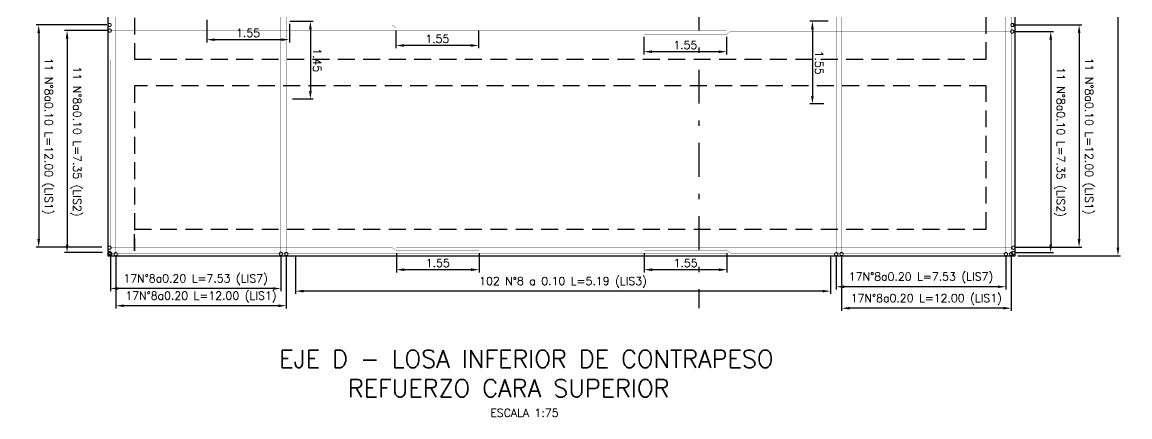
# Model space of a CAD drawing. Header units: metres. Extents: x 1080594 to 1081411, y 976871 to 977162.
# Drawn here: x 1081065.64 to 1081086.4, y 977027.81 to 977035.2 of the extents above; entities that cross this region are included whole.
import ezdxf

# ---------------------------------------------------------------- set-up
doc = ezdxf.new("R2010")
doc.units = ezdxf.units.M
doc.header["$LTSCALE"] = 25.4
doc.linetypes.add('DASHDOT', pattern=[1, 0.5, -0.25, 0, -0.25])
doc.linetypes.add('HIDDEN', pattern=[0.375, 0.25, -0.125])
for name, color, linetype in [('CONTRAPESO', 3, 'Continuous'), ('DIMCONTRAPESO', 1, 'Continuous'), ('PROY', 9, 'HIDDEN'), ('REF', 6, 'Continuous'), ('REF H', 6, 'Continuous'), ('REGL175', 7, 'Continuous')]:
    doc.layers.add(name, color=color, linetype=linetype)
doc.layers.add('COTA', color=1, linetype='Continuous', lineweight=30)
doc.layers.add('EJECONTRAPESO', color=41, linetype='DASHDOT', lineweight=30)
doc.styles.add('romans', font='romans.shx')
doc.dimstyles.new('Copy 75', dxfattribs={"dimtxt": 0.15, "dimasz": 0.15, "dimexe": 0.05, "dimexo": 0.05, "dimgap": 0.05, "dimtad": 1, "dimzin": 0, "dimdsep": 46, "dimtxsty": 'romans', "dimcen": 0.002, "dimclrd": 1, "dimclre": 1, "dimclrt": 3, "dimadec": 4, "dimazin": 0, "dimtfac": 1, "dimtofl": 0, "dimtmove": 1, "dimatfit": 3, "dimfxl": 1, "dimtolj": 1, "dimtzin": 0, "dimarcsym": 1})

# ---------------------------------------------------------------- blocks, each defined once
blk = doc.blocks.new('*D456')
at = {"layer": 'Defpoints', "color": 0, "transparency": 16777216}
for p in [(1081077.303, 977030.928), (1081078.853, 977030.929), (1081077.303, 977030.567)]:
    blk.add_point(p, dxfattribs=at)
at = {"layer": 'DIMCONTRAPESO', "color": 1, "lineweight": -2, "transparency": 16777216}
for p, q in [((1081077.303, 977030.878), (1081077.303, 977030.517)), ((1081078.853, 977030.879), (1081078.853, 977030.517)), ((1081078.703, 977030.567), (1081077.453, 977030.567))]:
    blk.add_line(p, q, dxfattribs=at)
at = {"layer": 'DIMCONTRAPESO', "color": 1, "transparency": 16777216}
for points in [[(1081077.453, 977030.592), (1081077.453, 977030.542), (1081077.303, 977030.567)], [(1081078.703, 977030.592), (1081078.703, 977030.542), (1081078.853, 977030.567)]]:
    blk.add_solid(points, dxfattribs=at)
at = {"layer": 'DIMCONTRAPESO', "color": 3, "transparency": 16777216, "insert": (1081078.078, 977030.692), "char_height": 0.15, "attachment_point": 5, "rotation": 0.0003, "style": 'romans'}
blk.add_mtext('\\A1;1.55', dxfattribs=at)
blk = doc.blocks.new('*D409')
at = {"layer": 'Defpoints', "color": 0, "transparency": 16777216}
for p in [(1081072.659, 977030.928), (1081074.209, 977030.928), (1081072.659, 977030.567)]:
    blk.add_point(p, dxfattribs=at)
at = {"layer": 'DIMCONTRAPESO', "color": 1, "lineweight": -2, "transparency": 16777216}
for p, q in [((1081072.659, 977030.878), (1081072.659, 977030.517)), ((1081074.209, 977030.878), (1081074.209, 977030.517)), ((1081074.059, 977030.567), (1081072.809, 977030.567))]:
    blk.add_line(p, q, dxfattribs=at)
at = {"layer": 'DIMCONTRAPESO', "color": 1, "transparency": 16777216}
for points in [[(1081072.809, 977030.592), (1081072.809, 977030.542), (1081072.659, 977030.567)], [(1081074.059, 977030.592), (1081074.059, 977030.542), (1081074.209, 977030.567)]]:
    blk.add_solid(points, dxfattribs=at)
at = {"layer": 'DIMCONTRAPESO', "color": 3, "transparency": 16777216, "insert": (1081073.434, 977030.692), "char_height": 0.15, "attachment_point": 5, "rotation": 0.0003, "style": 'romans'}
blk.add_mtext('\\A1;1.55', dxfattribs=at)
blk = doc.blocks.new('*D411')
at = {"layer": 'Defpoints', "color": 0, "transparency": 16777216}
for p in [(1081070.769, 977030.867), (1081080.795, 977030.86), (1081070.769, 977030.166)]:
    blk.add_point(p, dxfattribs=at)
at = {"layer": 'DIMCONTRAPESO', "color": 1, "lineweight": -2, "transparency": 16777216}
for p, q in [((1081070.769, 977030.817), (1081070.769, 977030.116)), ((1081080.795, 977030.81), (1081080.795, 977030.116)), ((1081080.645, 977030.166), (1081070.919, 977030.166))]:
    blk.add_line(p, q, dxfattribs=at)
at = {"layer": 'DIMCONTRAPESO', "color": 1, "transparency": 16777216}
for points in [[(1081070.919, 977030.191), (1081070.919, 977030.141), (1081070.769, 977030.166)], [(1081080.645, 977030.191), (1081080.645, 977030.141), (1081080.795, 977030.166)]]:
    blk.add_solid(points, dxfattribs=at)
at = {"layer": 'DIMCONTRAPESO', "color": 3, "transparency": 16777216, "insert": (1081075.782, 977030.33), "char_height": 0.15, "attachment_point": 5, "rotation": 0.0003, "style": 'romans'}
blk.add_mtext('\\A1;102 N°8 a 0.10 L=5.19 (LIS3) ', dxfattribs=at)
blk = doc.blocks.new('*D419')
at = {"layer": 'Defpoints', "color": 0, "transparency": 16777216}
for p in [(1081084.158, 977035.149), (1081084.219, 977030.989), (1081085.453, 977030.989)]:
    blk.add_point(p, dxfattribs=at)
at = {"layer": 'DIMCONTRAPESO', "color": 1, "lineweight": -2, "transparency": 16777216}
for p, q in [((1081084.208, 977035.149), (1081085.503, 977035.149)), ((1081085.453, 977034.999), (1081085.453, 977031.139)), ((1081084.269, 977030.989), (1081085.503, 977030.989))]:
    blk.add_line(p, q, dxfattribs=at)
at = {"layer": 'DIMCONTRAPESO', "color": 1, "transparency": 16777216}
for points in [[(1081085.478, 977034.999), (1081085.428, 977034.999), (1081085.453, 977035.149)], [(1081085.478, 977031.139), (1081085.428, 977031.139), (1081085.453, 977030.989)]]:
    blk.add_solid(points, dxfattribs=at)
at = {"layer": 'DIMCONTRAPESO', "color": 3, "transparency": 16777216, "insert": (1081085.617, 977033.069), "char_height": 0.15, "attachment_point": 5, "rotation": 270.0003, "style": 'romans'}
blk.add_mtext('\\A1;11 N°8a0.10 L=12.00 (LIS1) ', dxfattribs=at)
blk = doc.blocks.new('*D420')
at = {"layer": 'Defpoints', "color": 0, "transparency": 16777216}
for p in [(1081084.2, 977035.026), (1081084.206, 977030.889), (1081084.921, 977030.889)]:
    blk.add_point(p, dxfattribs=at)
at = {"layer": 'DIMCONTRAPESO', "color": 1, "lineweight": -2, "transparency": 16777216}
for p, q in [((1081084.25, 977035.026), (1081084.971, 977035.026)), ((1081084.921, 977034.876), (1081084.921, 977031.039)), ((1081084.256, 977030.889), (1081084.971, 977030.889))]:
    blk.add_line(p, q, dxfattribs=at)
at = {"layer": 'DIMCONTRAPESO', "color": 1, "transparency": 16777216}
for points in [[(1081084.946, 977034.876), (1081084.896, 977034.876), (1081084.921, 977035.026)], [(1081084.946, 977031.039), (1081084.896, 977031.039), (1081084.921, 977030.889)]]:
    blk.add_solid(points, dxfattribs=at)
at = {"layer": 'DIMCONTRAPESO', "color": 3, "transparency": 16777216, "insert": (1081085.085, 977032.958), "char_height": 0.15, "attachment_point": 5, "rotation": 270.0003, "style": 'romans'}
blk.add_mtext('\\A1;11 N°8a0.10 L=7.35 (LIS2) ', dxfattribs=at)
blk = doc.blocks.new('*D424')
at = {"layer": 'Defpoints', "color": 0, "transparency": 16777216}
for p in [(1081067.283, 977035.149), (1081065.955, 977030.989), (1081067.188, 977030.989)]:
    blk.add_point(p, dxfattribs=at)
at = {"layer": 'DIMCONTRAPESO', "color": 1, "lineweight": -2, "transparency": 16777216}
for p, q in [((1081067.233, 977035.149), (1081065.905, 977035.149)), ((1081065.955, 977034.999), (1081065.955, 977031.139)), ((1081067.138, 977030.989), (1081065.905, 977030.989))]:
    blk.add_line(p, q, dxfattribs=at)
at = {"layer": 'DIMCONTRAPESO', "color": 1, "transparency": 16777216}
for points in [[(1081065.98, 977034.999), (1081065.93, 977034.999), (1081065.955, 977035.149)], [(1081065.98, 977031.139), (1081065.93, 977031.139), (1081065.955, 977030.989)]]:
    blk.add_solid(points, dxfattribs=at)
at = {"layer": 'DIMCONTRAPESO', "color": 3, "transparency": 16777216, "insert": (1081066.119, 977033.069), "char_height": 0.15, "attachment_point": 5, "rotation": 270.0003, "style": 'romans'}
blk.add_mtext('\\A1;11 N°8a0.10 L=12.00 (LIS1) ', dxfattribs=at)
blk = doc.blocks.new('*D425')
at = {"layer": 'Defpoints', "color": 0, "transparency": 16777216}
for p in [(1081067.287, 977035.044), (1081066.487, 977030.889), (1081067.202, 977030.889)]:
    blk.add_point(p, dxfattribs=at)
at = {"layer": 'DIMCONTRAPESO', "color": 1, "lineweight": -2, "transparency": 16777216}
for p, q in [((1081067.237, 977035.044), (1081066.437, 977035.044)), ((1081066.487, 977034.894), (1081066.487, 977031.039)), ((1081067.152, 977030.889), (1081066.437, 977030.889))]:
    blk.add_line(p, q, dxfattribs=at)
at = {"layer": 'DIMCONTRAPESO', "color": 1, "transparency": 16777216}
for points in [[(1081066.512, 977034.894), (1081066.462, 977034.894), (1081066.487, 977035.044)], [(1081066.512, 977031.039), (1081066.462, 977031.039), (1081066.487, 977030.889)]]:
    blk.add_solid(points, dxfattribs=at)
at = {"layer": 'DIMCONTRAPESO', "color": 3, "transparency": 16777216, "insert": (1081066.651, 977032.967), "char_height": 0.15, "attachment_point": 5, "rotation": 270.0003, "style": 'romans'}
blk.add_mtext('\\A1;11 N°8a0.10 L=7.35 (LIS2) ', dxfattribs=at)
blk = doc.blocks.new('*D429')
at = {"layer": 'Defpoints', "color": 0, "transparency": 16777216}
for p in [(1081080.799, 977035.219), (1081080.455, 977033.671), (1081080.722, 977033.671)]:
    blk.add_point(p, dxfattribs=at)
at = {"layer": 'DIMCONTRAPESO', "color": 1, "lineweight": -2, "transparency": 16777216}
for p, q in [((1081080.749, 977035.219), (1081080.405, 977035.219)), ((1081080.455, 977035.069), (1081080.455, 977033.821)), ((1081080.672, 977033.671), (1081080.405, 977033.671))]:
    blk.add_line(p, q, dxfattribs=at)
at = {"layer": 'DIMCONTRAPESO', "color": 1, "transparency": 16777216}
for points in [[(1081080.48, 977035.069), (1081080.43, 977035.069), (1081080.455, 977035.219)], [(1081080.48, 977033.821), (1081080.43, 977033.821), (1081080.455, 977033.671)]]:
    blk.add_solid(points, dxfattribs=at)
at = {"layer": 'DIMCONTRAPESO', "color": 3, "transparency": 16777216, "insert": (1081080.58, 977034.445), "char_height": 0.15, "attachment_point": 5, "rotation": 270.0003, "style": 'romans'}
blk.add_mtext('\\A1;1.55', dxfattribs=at)
blk = doc.blocks.new('*D431')
at = {"layer": 'Defpoints', "color": 0, "transparency": 16777216}
for p in [(1081070.61, 977035.219), (1081070.663, 977033.764), (1081071.047, 977033.764)]:
    blk.add_point(p, dxfattribs=at)
at = {"layer": 'DIMCONTRAPESO', "color": 1, "lineweight": -2, "transparency": 16777216}
for p, q in [((1081070.66, 977035.219), (1081071.097, 977035.219)), ((1081071.047, 977035.069), (1081071.047, 977033.914)), ((1081070.713, 977033.764), (1081071.097, 977033.764))]:
    blk.add_line(p, q, dxfattribs=at)
at = {"layer": 'DIMCONTRAPESO', "color": 1, "transparency": 16777216}
for points in [[(1081071.072, 977035.069), (1081071.022, 977035.069), (1081071.047, 977035.219)], [(1081071.072, 977033.914), (1081071.022, 977033.914), (1081071.047, 977033.764)]]:
    blk.add_solid(points, dxfattribs=at)
at = {"layer": 'DIMCONTRAPESO', "color": 3, "transparency": 16777216, "insert": (1081071.172, 977034.491), "char_height": 0.15, "attachment_point": 5, "rotation": 270.0003, "style": 'romans'}
blk.add_mtext('\\A1;1.45', dxfattribs=at)
blk = doc.blocks.new('*D435')
at = {"layer": 'COTA', "color": 1, "lineweight": -2, "transparency": 16777216}
for p, q in [((1081069.105, 977035.243), (1081069.105, 977034.824)), ((1081070.653, 977035.169), (1081070.653, 977034.824)), ((1081070.503, 977034.874), (1081069.255, 977034.874))]:
    blk.add_line(p, q, dxfattribs=at)
at = {"layer": 'COTA', "color": 1, "transparency": 16777216}
for points in [[(1081069.255, 977034.899), (1081069.255, 977034.849), (1081069.105, 977034.874)], [(1081070.503, 977034.899), (1081070.503, 977034.849), (1081070.653, 977034.874)]]:
    blk.add_solid(points, dxfattribs=at)
at = {"layer": 'Defpoints', "color": 0, "transparency": 16777216}
for p in [(1081069.105, 977035.293), (1081070.653, 977035.219), (1081069.105, 977034.874)]:
    blk.add_point(p, dxfattribs=at)
at = {"layer": 'COTA', "color": 3, "transparency": 16777216, "insert": (1081069.879, 977034.999), "char_height": 0.15, "attachment_point": 5, "rotation": 0.0003, "style": 'romans'}
blk.add_mtext('\\A1;1.55', dxfattribs=at)
blk = doc.blocks.new('*D464')
at = {"layer": 'COTA', "color": 1, "lineweight": -2, "transparency": 16777216}
for p, q in [((1081084.305, 977048.01), (1081086.23, 977048.01)), ((1081086.18, 977047.86), (1081086.181, 977030.978)), ((1081084.305, 977030.828), (1081086.231, 977030.828))]:
    blk.add_line(p, q, dxfattribs=at)
at = {"layer": 'COTA', "color": 1, "transparency": 16777216}
for points in [[(1081086.205, 977047.86), (1081086.155, 977047.86), (1081086.18, 977048.01)], [(1081086.206, 977030.978), (1081086.156, 977030.978), (1081086.181, 977030.828)]]:
    blk.add_solid(points, dxfattribs=at)
at = {"layer": 'Defpoints', "color": 0, "transparency": 16777216}
for p in [(1081084.255, 977048.01), (1081084.255, 977030.828), (1081086.181, 977030.828)]:
    blk.add_point(p, dxfattribs=at)
at = {"layer": 'COTA', "color": 3, "transparency": 16777216, "insert": (1081086.306, 977039.419), "char_height": 0.15, "attachment_point": 5, "rotation": 270.0003, "style": 'romans'}
blk.add_mtext('\\A1;17.18', dxfattribs=at)
blk = doc.blocks.new('*D465')
at = {"layer": 'COTA', "color": 1, "lineweight": -2, "transparency": 16777216}
for p, q in [((1081077.298, 977034.926), (1081077.298, 977034.599)), ((1081078.848, 977034.926), (1081078.848, 977034.599)), ((1081078.698, 977034.649), (1081077.448, 977034.649))]:
    blk.add_line(p, q, dxfattribs=at)
at = {"layer": 'COTA', "color": 1, "transparency": 16777216}
for points in [[(1081077.448, 977034.674), (1081077.448, 977034.624), (1081077.298, 977034.649)], [(1081078.698, 977034.674), (1081078.698, 977034.624), (1081078.848, 977034.649)]]:
    blk.add_solid(points, dxfattribs=at)
at = {"layer": 'Defpoints', "color": 0, "transparency": 16777216}
for p in [(1081077.298, 977034.976), (1081078.848, 977034.976), (1081077.298, 977034.649)]:
    blk.add_point(p, dxfattribs=at)
at = {"layer": 'COTA', "color": 3, "transparency": 16777216, "insert": (1081078.073, 977034.774), "char_height": 0.15, "attachment_point": 5, "rotation": 0.0003, "style": 'romans'}
blk.add_mtext('\\A1;1.55', dxfattribs=at)
blk = doc.blocks.new('*D466')
at = {"layer": 'COTA', "color": 1, "lineweight": -2, "transparency": 16777216}
for p, q in [((1081072.65, 977035.049), (1081072.65, 977034.715)), ((1081074.2, 977035.048), (1081074.2, 977034.715)), ((1081074.05, 977034.765), (1081072.8, 977034.765))]:
    blk.add_line(p, q, dxfattribs=at)
at = {"layer": 'COTA', "color": 1, "transparency": 16777216}
for points in [[(1081072.8, 977034.79), (1081072.8, 977034.74), (1081072.65, 977034.765)], [(1081074.05, 977034.79), (1081074.05, 977034.74), (1081074.2, 977034.765)]]:
    blk.add_solid(points, dxfattribs=at)
at = {"layer": 'Defpoints', "color": 0, "transparency": 16777216}
for p in [(1081072.65, 977035.099), (1081074.2, 977035.098), (1081072.65, 977034.765)]:
    blk.add_point(p, dxfattribs=at)
at = {"layer": 'COTA', "color": 3, "transparency": 16777216, "insert": (1081073.425, 977034.89), "char_height": 0.15, "attachment_point": 5, "rotation": 0.0003, "style": 'romans'}
blk.add_mtext('\\A1;1.55', dxfattribs=at)
blk = doc.blocks.new('*D444')
at = {"layer": 'COTA', "color": 1, "lineweight": -2, "transparency": 16777216}
for p, q in [((1081080.902, 977030.808), (1081080.902, 977030.198)), ((1081084.08, 977030.825), (1081084.08, 977030.198)), ((1081083.93, 977030.248), (1081081.052, 977030.248))]:
    blk.add_line(p, q, dxfattribs=at)
at = {"layer": 'COTA', "color": 1, "transparency": 16777216}
for points in [[(1081081.052, 977030.273), (1081081.052, 977030.223), (1081080.902, 977030.248)], [(1081083.93, 977030.273), (1081083.93, 977030.223), (1081084.08, 977030.248)]]:
    blk.add_solid(points, dxfattribs=at)
at = {"layer": 'Defpoints', "color": 0, "transparency": 16777216}
for p in [(1081080.902, 977030.858), (1081084.08, 977030.875), (1081080.902, 977030.248)]:
    blk.add_point(p, dxfattribs=at)
at = {"layer": 'COTA', "color": 3, "transparency": 16777216, "insert": (1081082.491, 977030.413), "char_height": 0.15, "attachment_point": 5, "rotation": 0.0011, "style": 'romans'}
blk.add_mtext('\\A1;17N°8a0.20 L=7.53 (LIS7) ', dxfattribs=at)
blk = doc.blocks.new('*D445')
at = {"layer": 'COTA', "color": 1, "lineweight": -2, "transparency": 16777216}
for p, q in [((1081081.002, 977030.807), (1081081.002, 977029.796)), ((1081084.18, 977030.821), (1081084.18, 977029.796)), ((1081084.03, 977029.846), (1081081.152, 977029.846))]:
    blk.add_line(p, q, dxfattribs=at)
at = {"layer": 'COTA', "color": 1, "transparency": 16777216}
for points in [[(1081081.152, 977029.871), (1081081.152, 977029.821), (1081081.002, 977029.846)], [(1081084.03, 977029.871), (1081084.03, 977029.821), (1081084.18, 977029.846)]]:
    blk.add_solid(points, dxfattribs=at)
at = {"layer": 'Defpoints', "color": 0, "transparency": 16777216}
for p in [(1081081.002, 977030.857), (1081084.18, 977030.871), (1081081.002, 977029.846)]:
    blk.add_point(p, dxfattribs=at)
at = {"layer": 'COTA', "color": 3, "transparency": 16777216, "insert": (1081082.591, 977030.01), "char_height": 0.15, "attachment_point": 5, "rotation": 0.0011, "style": 'romans'}
blk.add_mtext('\\A1;17N°8a0.20 L=12.00 (LIS1) ', dxfattribs=at)
blk = doc.blocks.new('*D446')
at = {"layer": 'COTA', "color": 1, "lineweight": -2, "transparency": 16777216}
for p, q in [((1081067.299, 977030.821), (1081067.299, 977030.165)), ((1081070.493, 977030.823), (1081070.493, 977030.165)), ((1081070.343, 977030.215), (1081067.449, 977030.215))]:
    blk.add_line(p, q, dxfattribs=at)
at = {"layer": 'COTA', "color": 1, "transparency": 16777216}
for points in [[(1081067.449, 977030.24), (1081067.449, 977030.19), (1081067.299, 977030.215)], [(1081070.343, 977030.24), (1081070.343, 977030.19), (1081070.493, 977030.215)]]:
    blk.add_solid(points, dxfattribs=at)
at = {"layer": 'Defpoints', "color": 0, "transparency": 16777216}
for p in [(1081067.299, 977030.871), (1081070.493, 977030.873), (1081067.299, 977030.215)]:
    blk.add_point(p, dxfattribs=at)
at = {"layer": 'COTA', "color": 3, "transparency": 16777216, "insert": (1081068.896, 977030.379), "char_height": 0.15, "attachment_point": 5, "rotation": 0.0011, "style": 'romans'}
blk.add_mtext('\\A1;17N°8a0.20 L=7.53 (LIS7) ', dxfattribs=at)
blk = doc.blocks.new('*D447')
at = {"layer": 'COTA', "color": 1, "lineweight": -2, "transparency": 16777216}
for p, q in [((1081067.399, 977030.825), (1081067.399, 977029.842)), ((1081070.593, 977030.819), (1081070.593, 977029.842)), ((1081070.443, 977029.892), (1081067.549, 977029.892))]:
    blk.add_line(p, q, dxfattribs=at)
at = {"layer": 'COTA', "color": 1, "transparency": 16777216}
for points in [[(1081067.549, 977029.917), (1081067.549, 977029.867), (1081067.399, 977029.892)], [(1081070.443, 977029.917), (1081070.443, 977029.867), (1081070.593, 977029.892)]]:
    blk.add_solid(points, dxfattribs=at)
at = {"layer": 'Defpoints', "color": 0, "transparency": 16777216}
for p in [(1081067.399, 977030.875), (1081070.593, 977030.869), (1081067.399, 977029.892)]:
    blk.add_point(p, dxfattribs=at)
at = {"layer": 'COTA', "color": 3, "transparency": 16777216, "insert": (1081068.996, 977030.056), "char_height": 0.15, "attachment_point": 5, "rotation": 0.0011, "style": 'romans'}
blk.add_mtext('\\A1;17N°8a0.20 L=12.00 (LIS1) ', dxfattribs=at)

msp = doc.modelspace()

# ---------------------------------------------------------------- linework, layer by layer
at = {"layer": 'CONTRAPESO'}
msp.add_lwpolyline([(1081084.255207, 977048.009579), (1081084.255207, 977048.009579), (1081067.25248, 977048.009496), (1081067.252516, 977030.828351), (1081084.255247, 977030.828434), (1081084.255207, 977048.009579)], dxfattribs=at)
at = {"layer": 'EJECONTRAPESO', "ltscale": 0.05}
msp.add_lwpolyline([(1081078.325285, 977049.38197), (1081078.325332, 977029.844956)], dxfattribs=at)
at = {"layer": 'PROY', "color": 252, "ltscale": 0.05}
msp.add_lwpolyline([(1081084.255207, 977048.009579), (1081067.252476, 977048.009496), (1081067.25256, 977030.827554), (1081084.255291, 977030.828637)], close=True, dxfattribs=at)
at = {"layer": 'PROY', "color": 250, "ltscale": 0.05}
msp.add_lwpolyline([(1081083.712542, 977034.508634), (1081083.712494, 977044.334482), (1081067.752494, 977044.334404), (1081067.752542, 977034.508556)], close=True, dxfattribs=at)
msp.add_lwpolyline([(1081067.75256, 977030.918102), (1081067.752558, 977031.328056), (1081083.712558, 977031.328134), (1081083.712545, 977034.008634), (1081067.752545, 977034.008556), (1081067.75256, 977030.918102)], dxfattribs=at)
at = {"layer": 'REF', "ltscale": 0.1, "const_width": 0.005}
for points in [[(1081070.752391, 977045.169951), (1081070.752443, 977034.482727), (1081070.752446, 977033.763676)], [(1081067.398534, 977030.869839), (1081067.398434, 977041.61903)], [(1081070.592069, 977030.869855), (1081070.591969, 977041.619045)], [(1081080.901794, 977030.869905), (1081080.901789, 977041.619096)], [(1081084.080196, 977030.869921), (1081084.080191, 977041.619111)], [(1081080.644457, 977040.21617), (1081080.644123, 977038.66639), (1081080.722021, 977038.595486), (1081080.721558, 977033.670634)], [(1081067.347428, 977038.764247), (1081067.347777, 977037.214468), (1081067.297887, 977037.143563), (1081067.298537, 977030.878554)], [(1081070.542861, 977038.764263), (1081070.543209, 977037.214483), (1081070.493319, 977037.143579), (1081070.493969, 977030.87857)], [(1081080.952823, 977038.764314), (1081080.952489, 977037.214534), (1081081.002381, 977037.14363), (1081081.001792, 977030.878621)], [(1081084.113741, 977037.966479), (1081084.113407, 977036.4167), (1081084.180786, 977036.345796), (1081084.180198, 977030.080787)], [(1081067.287478, 977035.0444), (1081078.847571, 977035.044173)], [(1081074.200178, 977035.09845), (1081072.65031, 977035.098687), (1081072.579417, 977035.148593), (1081067.288959, 977035.148568)], [(1081084.200295, 977035.149113), (1081072.650291, 977035.148773)], [(1081077.297685, 977034.97614), (1081078.847553, 977034.976392), (1081078.918446, 977035.026299), (1081084.200298, 977035.026325)], [(1081067.279908, 977030.878635), (1081078.852519, 977030.878408)], [(1081074.205126, 977030.928234), (1081072.655258, 977030.928471), (1081072.584365, 977030.978377), (1081067.302512, 977030.978352)], [(1081084.205243, 977030.978717), (1081072.655239, 977030.978378)], [(1081077.302632, 977030.928249), (1081078.8525, 977030.928501), (1081078.923394, 977030.878408), (1081084.205246, 977030.878434)]]:
    msp.add_lwpolyline(points, dxfattribs=at)
at = {"layer": 'REF H', "ltscale": 0.1, "const_width": 0.06}
for points in [[(1081067.29265, 977035.148568, -1), (1081067.2736, 977035.148568, -1)], [(1081067.297003, 977035.0444, -1), (1081067.277953, 977035.044399, -1)], [(1081084.209823, 977035.026325, -1), (1081084.190773, 977035.026325, -1)], [(1081084.215146, 977035.149113, -1), (1081084.196096, 977035.149113, -1)], [(1081067.292621, 977030.878633, -1), (1081067.273571, 977030.878633, -1)], [(1081067.292623, 977030.978351, -1), (1081067.273573, 977030.978351, -1)], [(1081067.289011, 977030.862038, 1), (1081067.308061, 977030.862038, 1)], [(1081067.389021, 977030.858158, -1), (1081067.408071, 977030.858158, -1)], [(1081070.484767, 977030.86576, 1), (1081070.503817, 977030.86576, 1)], [(1081070.585155, 977030.86188, -1), (1081070.604205, 977030.86188, -1)], [(1081080.910473, 977030.858224, 1), (1081080.891423, 977030.858224, 1)], [(1081081.010861, 977030.862104, -1), (1081080.991811, 977030.862104, -1)], [(1081084.089709, 977030.858239, 1), (1081084.070659, 977030.858239, 1)], [(1081084.189719, 977030.86212, -1), (1081084.170669, 977030.86212, -1)], [(1081084.231192, 977030.978267, -1), (1081084.212142, 977030.978267, -1)], [(1081084.232301, 977030.877661, -1), (1081084.213251, 977030.877661, -1)]]:
    msp.add_lwpolyline(points, format="xyb", close=True, dxfattribs=at)

# ---------------------------------------------------------------- texts
at = {"layer": 'REGL175', "insert": (1081068.805534, 977029.062713), "char_height": 0.33, "width": 12.63271454, "attachment_point": 1, "style": 'romans'}
msp.add_mtext('\\pi1.65791;{\\C0;EJE D - LOSA INFERIOR DE CONTRAPESO\\P\\pi2.94564;REFUERZO CARA SUPERIOR\\P\\pi5.61278;\\H0.45455x;\\C3;ESCALA 1:75}', dxfattribs=at)

# ---------------------------------------------------------------- dimensions: what is measured, and where the dimension line sits
at = {"layer": 'COTA', "color": 2}
for base, p1, p2, angle, picture, middle in [((1081086.180569, 977030.828444), (1081084.255207, 977048.009579), (1081084.255247, 977030.828434), 90.0002795, '*D464', (1081086.305527, 977039.419016)), ((1081069.105191, 977034.873816), (1081070.652734, 977035.218562), (1081069.105189, 977035.293332), 180.0002795, '*D435', (1081069.878963, 977034.99882)), ((1081072.650311, 977034.765384), (1081074.200178, 977035.09845), (1081072.65031, 977035.098687), 180.0002795, '*D466', (1081073.425245, 977034.890388)), ((1081077.297686, 977034.649325), (1081078.847553, 977034.976392), (1081077.297685, 977034.97614), 180.0002795, '*D465', (1081078.07262, 977034.774329))]:
    dim = msp.add_linear_dim(base=base, p1=p1, p2=p2, angle=angle, dimstyle='Copy 75', dxfattribs=at)
    dim.commit()
    dim.dimension.update_dxf_attribs({"geometry": picture, "text_midpoint": middle})
for base, p1, p2, picture, middle in [((1081067.298628, 977030.21483), (1081070.493142, 977030.873357), (1081067.298616, 977030.870653), '*D446', (1081068.895888, 977030.379146)), ((1081080.901954, 977030.248248), (1081084.080359, 977030.874846), (1081080.901943, 977030.858133), '*D444', (1081082.49116, 977030.412564))]:
    dim = msp.add_linear_dim(base=base, p1=p1, p2=p2, angle=180.0010673, text='17N°8a0.20 L=7.53 (LIS7) ', dimstyle='Copy 75', dxfattribs=at)
    dim.commit()
    dim.dimension.update_dxf_attribs({"geometry": picture, "text_midpoint": middle})
for base, p1, p2, picture, middle in [((1081067.398624, 977029.892033), (1081070.593132, 977030.869479), (1081067.398606, 977030.874535), '*D447', (1081068.995887, 977029.892063)), ((1081081.001952, 977029.845719), (1081084.180349, 977030.870967), (1081081.001933, 977030.857374), '*D445', (1081082.59116, 977029.845748))]:
    dim = msp.add_linear_dim(base=base, p1=p1, p2=p2, angle=180.0010673, text='17N°8a0.20 L=12.00 (LIS1) ', dimstyle='Copy 75', dxfattribs=at)
    dim.commit()
    dim.dimension.update_dxf_attribs({"geometry": picture, "text_midpoint": middle, "dimtype": 160})
at = {"layer": 'DIMCONTRAPESO', "color": 2}
for base, p1, p2, angle, picture, middle in [((1081071.047228, 977033.763677), (1081070.610494, 977035.218562), (1081070.663427, 977033.763675), 270.0002795, '*D431', (1081071.172224, 977034.491121)), ((1081080.454966, 977033.670633), (1081080.799081, 977035.218528), (1081080.721558, 977033.670634), 270.0002795, '*D429', (1081080.579962, 977034.44458)), ((1081072.659234, 977030.567005), (1081074.2091, 977030.928479), (1081072.659232, 977030.928226), 180.0002795, '*D409', (1081073.434167, 977030.692009)), ((1081077.302634, 977030.567028), (1081078.8525, 977030.928501), (1081077.302632, 977030.928249), 180.0002795, '*D456', (1081078.077568, 977030.692031))]:
    dim = msp.add_linear_dim(base=base, p1=p1, p2=p2, angle=angle, dimstyle='Copy 75', dxfattribs=at)
    dim.commit()
    dim.dimension.update_dxf_attribs({"geometry": picture, "text_midpoint": middle})
for base, p1, p2, text, picture, middle in [((1081065.954898, 977030.989283), (1081067.283125, 977035.148568), (1081067.188445, 977030.989289), '11 N°8a0.10 L=12.00 (LIS1) ', '*D424', (1081065.954888, 977033.068922)), ((1081066.487039, 977030.889002), (1081067.287478, 977035.0444), (1081067.202186, 977030.889006), '11 N°8a0.10 L=7.35 (LIS2) ', '*D425', (1081066.487029, 977032.966699)), ((1081085.452884, 977030.989378), (1081084.158036, 977035.149111), (1081084.219337, 977030.989372), '11 N°8a0.10 L=12.00 (LIS1) ', '*D419', (1081085.452874, 977033.069248)), ((1081084.920744, 977030.889092), (1081084.200298, 977035.026325), (1081084.205597, 977030.889089), '11 N°8a0.10 L=7.35 (LIS2) ', '*D420', (1081084.920734, 977032.95771))]:
    dim = msp.add_linear_dim(base=base, p1=p1, p2=p2, angle=90.0002795, text=text, dimstyle='Copy 75', dxfattribs=at)
    dim.commit()
    dim.dimension.update_dxf_attribs({"geometry": picture, "text_midpoint": middle, "dimtype": 160})
dim = msp.add_linear_dim(base=(1081070.768594, 977030.165798), p1=(1081080.795449, 977030.859757), p2=(1081070.768591, 977030.866787), angle=180.0002795, text='102 N°8 a 0.10 L=5.19 (LIS3) ', dimstyle='Copy 75', dxfattribs=at)
dim.commit()
dim.dimension.update_dxf_attribs({"geometry": '*D411', "text_midpoint": (1081075.782023, 977030.330108)})

doc.saveas('drawing.dxf')
